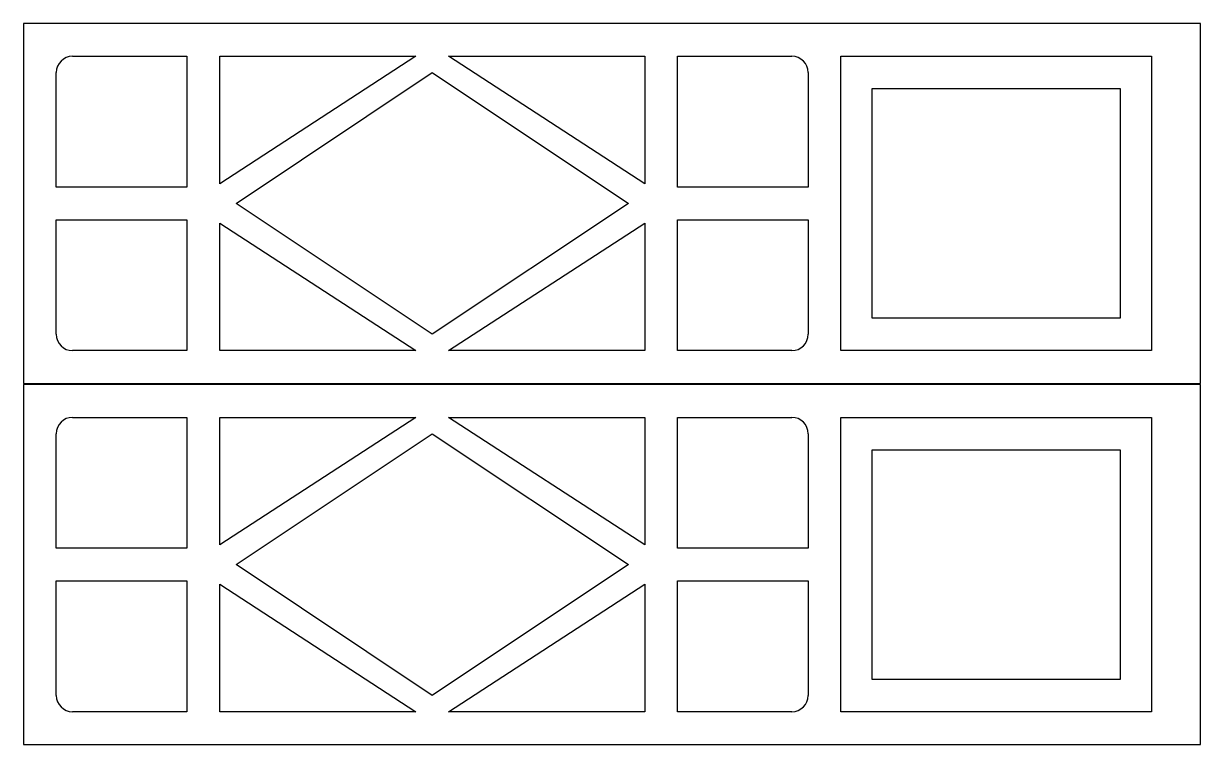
# Model space of a CAD drawing. Extents: x -9 to 9, y -8.3 to 2.8.
import ezdxf

# ---------------------------------------------------------------- set-up
doc = ezdxf.new("R2010")
doc.units = 0
doc.linetypes.add('Solid', pattern=[0])
doc.layers.add('Layer0', color=7, linetype='Solid')

msp = doc.modelspace()

# ---------------------------------------------------------------- linework, layer by layer
at = {"layer": 'Layer0'}
for p, q in [((9, 2.75), (-9, 2.75)), ((-9, 2.75), (-9, -2.75)), ((9, -2.75), (9, 2.75)), ((-8.25, 2.25), (-6.5, 2.25)), ((-6.5, 2.25), (-6.5, 0.25)), ((-6, 0.3), (-6, 2.25)), ((-6, 2.25), (-3, 2.25)), ((-3, 2.25), (-6, 0.3)), ((0.5, 0.3), (-2.5, 2.25)), ((-2.5, 2.25), (0.5, 2.25)), ((0.5, 2.25), (0.5, 0.3)), ((1, 2.25), (2.75, 2.25)), ((1, 0.25), (1, 2.25)), ((3.5, -2.25), (3.5, 2.25)), ((3.5, 2.25), (8.25, 2.25)), ((3.5, 2.25), (8.25, 2.25)), ((3.5, -2.25), (3.5, 2.25)), ((8.25, 2.25), (8.25, -2.25)), ((8.25, 2.25), (8.25, -2.25)), ((-8.5, 0.25), (-8.5, 2)), ((-5.75, 0), (-2.75, 2)), ((-2.75, 2), (0.25, 0)), ((3, 2), (3, 0.25)), ((7.775, 1.75), (3.975, 1.75)), ((3.975, 1.75), (3.975, -1.75)), ((7.775, 1.75), (3.975, 1.75)), ((3.975, 1.75), (3.975, -1.75)), ((7.775, -1.75), (7.775, 1.75)), ((7.775, -1.75), (7.775, 1.75)), ((-6.5, 0.25), (-8.5, 0.25)), ((3, 0.25), (1, 0.25)), ((-2.75, -2), (-5.75, 0)), ((0.25, 0), (-2.75, -2)), ((-8.5, -0.25), (-6.5, -0.25)), ((-8.5, -2), (-8.5, -0.25)), ((-6.5, -0.25), (-6.5, -2.25)), ((-6, -2.25), (-6, -0.3)), ((-6, -0.3), (-3, -2.25)), ((-2.5, -2.25), (0.5, -0.3)), ((0.5, -0.3), (0.5, -2.25)), ((1, -2.25), (1, -0.25)), ((1, -0.25), (3, -0.25)), ((3, -0.25), (3, -2)), ((3.975, -1.75), (7.775, -1.75)), ((3.975, -1.75), (7.775, -1.75)), ((-6.5, -2.25), (-8.25, -2.25)), ((-3, -2.25), (-6, -2.25)), ((0.5, -2.25), (-2.5, -2.25)), ((2.75, -2.25), (1, -2.25)), ((8.25, -2.25), (3.5, -2.25)), ((8.25, -2.25), (3.5, -2.25)), ((-9, -2.75), (9, -2.75)), ((9, -2.77), (-9, -2.77)), ((-9, -2.77), (-9, -8.27)), ((9, -8.27), (9, -2.77)), ((-8.25, -3.27), (-6.5, -3.27)), ((-6.5, -3.27), (-6.5, -5.27)), ((-6, -5.22), (-6, -3.27)), ((-6, -3.27), (-3, -3.27)), ((-3, -3.27), (-6, -5.22)), ((-2.5, -3.27), (0.5, -3.27)), ((0.5, -5.22), (-2.5, -3.27)), ((0.5, -3.27), (0.5, -5.22)), ((1, -3.27), (2.75, -3.27)), ((1, -5.27), (1, -3.27)), ((3.5, -7.77), (3.5, -3.27)), ((3.5, -3.27), (8.25, -3.27)), ((3.5, -7.77), (3.5, -3.27)), ((3.5, -3.27), (8.25, -3.27)), ((8.25, -3.27), (8.25, -7.77)), ((8.25, -3.27), (8.25, -7.77)), ((-8.5, -5.27), (-8.5, -3.52)), ((-5.75, -5.52), (-2.75, -3.52)), ((-2.75, -3.52), (0.25, -5.52)), ((3, -3.52), (3, -5.27)), ((7.775, -3.77), (3.975, -3.77)), ((3.975, -3.77), (3.975, -7.27)), ((7.775, -3.77), (3.975, -3.77)), ((3.975, -3.77), (3.975, -7.27)), ((7.775, -7.27), (7.775, -3.77)), ((7.775, -7.27), (7.775, -3.77)), ((-6.5, -5.27), (-8.5, -5.27)), ((3, -5.27), (1, -5.27)), ((-2.75, -7.52), (-5.75, -5.52)), ((0.25, -5.52), (-2.75, -7.52)), ((-8.5, -5.77), (-6.5, -5.77)), ((-8.5, -7.52), (-8.5, -5.77)), ((-6.5, -5.77), (-6.5, -7.77)), ((-6, -7.77), (-6, -5.82)), ((-6, -5.82), (-3, -7.77)), ((-2.5, -7.77), (0.5, -5.82)), ((0.5, -5.82), (0.5, -7.77)), ((1, -7.77), (1, -5.77)), ((1, -5.77), (3, -5.77)), ((3, -5.77), (3, -7.52)), ((3.975, -7.27), (7.775, -7.27)), ((3.975, -7.27), (7.775, -7.27)), ((-6.5, -7.77), (-8.25, -7.77)), ((-3, -7.77), (-6, -7.77)), ((0.5, -7.77), (-2.5, -7.77)), ((2.75, -7.77), (1, -7.77)), ((8.25, -7.77), (3.5, -7.77)), ((8.25, -7.77), (3.5, -7.77)), ((-9, -8.27), (9, -8.27))]:
    msp.add_line(p, q, dxfattribs=at)
for centre, start, end in [((-8.25, 2), 90, 180), ((2.75, 2), 360, 450), ((-8.25, -2), -180, -90), ((2.75, -2), -90, 0), ((-8.25, -3.52), 450, 540), ((2.75, -3.52), 360, 450), ((-8.25, -7.52), 180, 270), ((2.75, -7.52), -90, 0)]:
    msp.add_arc(centre, 0.25, start, end, dxfattribs=at)

doc.saveas('drawing.dxf')
